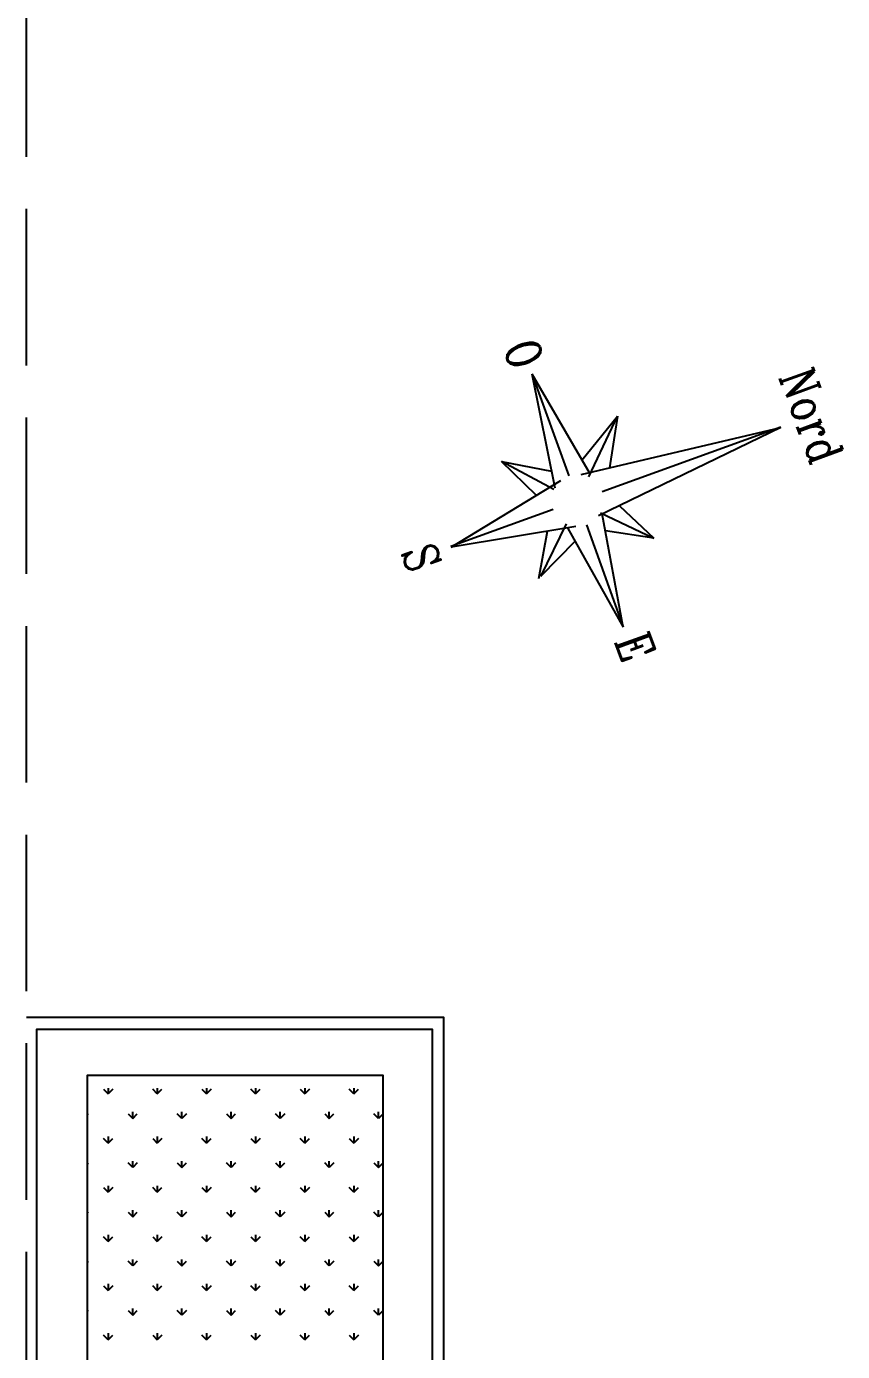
# Model space of a CAD drawing. Header units: metres. Extents: x 143.8 to 210.8, y 45.3 to 115.9.
# Drawn here: x 167.3 to 181.39, y 68.78 to 91.65 of the extents above; entities that cross this region are included whole.
import ezdxf
from ezdxf.enums import TextEntityAlignment as Align

# ---------------------------------------------------------------- set-up
doc = ezdxf.new("R2010")
doc.units = ezdxf.units.M
doc.header["$LTSCALE"] = 0.6
doc.header["$MEASUREMENT"] = 0
doc.linetypes.add('CONTINU', pattern=[0])
for name, color, linetype in [('A_MURS_ALÈG', 7, 'CONTINU'), ('A_VEGETATION', 3, 'CONTINUOUS'), ('CADASTRE', 7, 'CONTINUOUS')]:
    doc.layers.add(name, color=color, linetype=linetype)
doc.styles.add('COMPLEX', font='COMPLEX')

msp = doc.modelspace()

# ---------------------------------------------------------------- linework, layer by layer
at = {"layer": 'A_MURS_ALÈG', "color": 8, "ltscale": 200}
for p, q in [((167.3, 89.397), (167.3, 92.097)), ((167.3, 85.797), (167.3, 88.497)), ((167.3, 82.197), (167.3, 84.897)), ((167.3, 78.597), (167.3, 81.297)), ((167.3, 74.997), (167.3, 77.697)), ((167.3, 71.397), (167.3, 74.097)), ((167.3, 67.846), (167.3, 70.497))]:
    msp.add_line(p, q, dxfattribs=at)
at = {"layer": 'A_VEGETATION', "color": 8, "linetype": 'Continuous'}
for p, q in [((168.629, 73.303), (168.709, 73.224)), ((168.709, 73.322), (168.709, 73.224)), ((168.788, 73.303), (168.709, 73.224)), ((169.557, 73.224), (169.478, 73.303)), ((169.557, 73.322), (169.557, 73.224)), ((169.557, 73.224), (169.637, 73.303)), ((170.326, 73.303), (170.406, 73.224)), ((170.406, 73.322), (170.406, 73.224)), ((170.485, 73.303), (170.406, 73.224)), ((171.254, 73.224), (171.175, 73.303)), ((171.254, 73.322), (171.254, 73.224)), ((171.254, 73.224), (171.334, 73.303)), ((172.023, 73.303), (172.103, 73.224)), ((172.103, 73.322), (172.103, 73.224)), ((172.182, 73.303), (172.103, 73.224)), ((172.951, 73.224), (172.872, 73.303)), ((172.951, 73.322), (172.951, 73.224)), ((172.951, 73.224), (173.031, 73.303)), ((168.364, 72.879), (168.35, 72.865)), ((169.053, 72.879), (169.133, 72.8)), ((169.133, 72.8), (169.133, 72.912)), ((169.133, 72.8), (169.212, 72.879)), ((169.981, 72.8), (169.902, 72.879)), ((169.981, 72.8), (169.981, 72.912)), ((170.061, 72.879), (169.981, 72.8)), ((170.75, 72.879), (170.83, 72.8)), ((170.83, 72.8), (170.83, 72.912)), ((170.83, 72.8), (170.909, 72.879)), ((171.678, 72.8), (171.599, 72.879)), ((171.678, 72.8), (171.678, 72.912)), ((171.758, 72.879), (171.678, 72.8)), ((172.447, 72.879), (172.527, 72.8)), ((172.527, 72.8), (172.527, 72.912)), ((172.527, 72.8), (172.607, 72.879)), ((173.375, 72.8), (173.296, 72.879)), ((173.45, 72.874), (173.375, 72.8)), ((173.376, 72.8), (173.376, 72.912)), ((168.709, 72.375), (168.629, 72.455)), ((168.709, 72.488), (168.709, 72.375)), ((168.709, 72.375), (168.788, 72.455)), ((169.478, 72.455), (169.557, 72.375)), ((169.557, 72.488), (169.557, 72.375)), ((169.637, 72.455), (169.557, 72.375)), ((170.406, 72.375), (170.326, 72.455)), ((170.406, 72.488), (170.406, 72.375)), ((170.406, 72.375), (170.485, 72.455)), ((171.175, 72.455), (171.254, 72.375)), ((171.254, 72.488), (171.254, 72.375)), ((171.334, 72.455), (171.254, 72.375)), ((172.103, 72.375), (172.023, 72.455)), ((172.103, 72.488), (172.103, 72.375)), ((172.103, 72.375), (172.182, 72.455)), ((172.872, 72.455), (172.951, 72.375)), ((172.951, 72.488), (172.951, 72.375)), ((173.031, 72.455), (172.951, 72.375)), ((169.133, 71.951), (169.133, 72.064)), ((169.981, 71.951), (169.981, 72.064)), ((170.83, 71.951), (170.83, 72.064)), ((171.678, 71.951), (171.678, 72.064)), ((172.527, 71.951), (172.527, 72.064)), ((173.376, 71.951), (173.376, 72.064)), ((168.35, 72.016), (168.364, 72.031)), ((169.133, 71.951), (169.053, 72.031)), ((169.212, 72.031), (169.133, 71.951)), ((169.902, 72.031), (169.981, 71.951)), ((169.981, 71.951), (170.061, 72.031)), ((170.83, 71.951), (170.75, 72.031)), ((170.909, 72.031), (170.83, 71.951)), ((171.599, 72.031), (171.678, 71.951)), ((171.678, 71.951), (171.758, 72.031)), ((172.527, 71.951), (172.447, 72.031)), ((172.607, 72.031), (172.527, 71.951)), ((173.296, 72.031), (173.375, 71.951)), ((173.375, 71.951), (173.45, 72.025)), ((168.629, 71.606), (168.709, 71.527)), ((168.709, 71.639), (168.709, 71.527)), ((168.788, 71.606), (168.709, 71.527)), ((169.557, 71.527), (169.478, 71.606)), ((169.557, 71.639), (169.557, 71.527)), ((169.557, 71.527), (169.637, 71.606)), ((170.326, 71.606), (170.406, 71.527)), ((170.406, 71.639), (170.406, 71.527)), ((170.485, 71.606), (170.406, 71.527)), ((171.254, 71.527), (171.175, 71.606)), ((171.254, 71.639), (171.254, 71.527)), ((171.254, 71.527), (171.334, 71.606)), ((172.023, 71.606), (172.103, 71.527)), ((172.103, 71.639), (172.103, 71.527)), ((172.182, 71.606), (172.103, 71.527)), ((172.951, 71.527), (172.872, 71.606)), ((172.951, 71.639), (172.951, 71.527)), ((172.951, 71.527), (173.031, 71.606)), ((168.364, 71.182), (168.35, 71.168)), ((169.053, 71.182), (169.133, 71.103)), ((169.133, 71.102), (169.133, 71.215)), ((169.133, 71.102), (169.212, 71.182)), ((169.981, 71.103), (169.902, 71.182)), ((169.981, 71.102), (169.981, 71.215)), ((170.061, 71.182), (169.981, 71.102)), ((170.75, 71.182), (170.83, 71.102)), ((170.83, 71.102), (170.83, 71.215)), ((170.83, 71.102), (170.909, 71.182)), ((171.678, 71.102), (171.599, 71.182)), ((171.678, 71.102), (171.678, 71.215)), ((171.758, 71.182), (171.678, 71.102)), ((172.447, 71.182), (172.527, 71.102)), ((172.527, 71.102), (172.527, 71.215)), ((172.527, 71.102), (172.607, 71.182)), ((173.375, 71.102), (173.296, 71.182)), ((173.45, 71.177), (173.375, 71.102)), ((173.376, 71.102), (173.376, 71.215)), ((168.709, 70.678), (168.629, 70.758)), ((168.709, 70.791), (168.709, 70.678)), ((168.709, 70.678), (168.788, 70.758)), ((169.478, 70.758), (169.557, 70.678)), ((169.557, 70.791), (169.557, 70.678)), ((169.637, 70.758), (169.557, 70.678)), ((170.406, 70.678), (170.326, 70.758)), ((170.406, 70.791), (170.406, 70.678)), ((170.406, 70.678), (170.485, 70.758)), ((171.175, 70.758), (171.254, 70.678)), ((171.254, 70.791), (171.254, 70.678)), ((171.334, 70.758), (171.254, 70.678)), ((172.103, 70.678), (172.023, 70.758)), ((172.103, 70.791), (172.103, 70.678)), ((172.103, 70.678), (172.182, 70.758)), ((172.872, 70.758), (172.951, 70.678)), ((172.951, 70.791), (172.951, 70.678)), ((173.031, 70.758), (172.951, 70.678)), ((168.35, 70.319), (168.364, 70.334)), ((169.133, 70.254), (169.053, 70.334)), ((169.133, 70.254), (169.133, 70.366)), ((169.212, 70.334), (169.133, 70.254)), ((169.902, 70.334), (169.981, 70.254)), ((169.981, 70.254), (169.981, 70.366)), ((169.981, 70.254), (170.061, 70.334)), ((170.83, 70.254), (170.75, 70.334)), ((170.83, 70.254), (170.83, 70.366)), ((170.909, 70.334), (170.83, 70.254)), ((171.599, 70.334), (171.678, 70.254)), ((171.678, 70.254), (171.678, 70.366)), ((171.678, 70.254), (171.758, 70.334)), ((172.527, 70.254), (172.447, 70.334)), ((172.527, 70.254), (172.527, 70.366)), ((172.607, 70.334), (172.527, 70.254)), ((173.296, 70.334), (173.375, 70.254)), ((173.375, 70.254), (173.45, 70.328)), ((173.376, 70.254), (173.376, 70.366)), ((168.629, 69.909), (168.709, 69.83)), ((168.709, 69.942), (168.709, 69.83)), ((168.788, 69.909), (168.709, 69.83)), ((169.557, 69.83), (169.478, 69.909)), ((169.557, 69.942), (169.557, 69.83)), ((169.557, 69.83), (169.637, 69.909)), ((170.326, 69.909), (170.406, 69.83)), ((170.406, 69.942), (170.406, 69.83)), ((170.485, 69.909), (170.406, 69.83)), ((171.254, 69.83), (171.175, 69.909)), ((171.254, 69.942), (171.254, 69.83)), ((171.254, 69.83), (171.334, 69.909)), ((172.023, 69.909), (172.103, 69.83)), ((172.103, 69.942), (172.103, 69.83)), ((172.182, 69.909), (172.103, 69.83)), ((172.951, 69.83), (172.872, 69.909)), ((172.951, 69.942), (172.951, 69.83)), ((172.951, 69.83), (173.031, 69.909)), ((168.364, 69.485), (168.35, 69.471)), ((169.053, 69.485), (169.133, 69.406)), ((169.133, 69.405), (169.133, 69.518)), ((169.133, 69.405), (169.212, 69.485)), ((169.981, 69.405), (169.902, 69.485)), ((169.981, 69.405), (169.981, 69.518)), ((170.061, 69.485), (169.981, 69.405)), ((170.75, 69.485), (170.83, 69.405)), ((170.83, 69.405), (170.83, 69.518)), ((170.83, 69.405), (170.909, 69.485)), ((171.678, 69.405), (171.599, 69.485)), ((171.678, 69.405), (171.678, 69.518)), ((171.758, 69.485), (171.678, 69.405)), ((172.447, 69.485), (172.527, 69.405)), ((172.527, 69.405), (172.527, 69.518)), ((172.527, 69.405), (172.607, 69.485)), ((173.375, 69.405), (173.296, 69.485)), ((173.45, 69.48), (173.375, 69.405)), ((173.376, 69.405), (173.376, 69.518)), ((168.709, 69.094), (168.709, 68.981)), ((169.557, 69.094), (169.557, 68.981)), ((170.406, 69.094), (170.406, 68.981)), ((171.254, 69.094), (171.254, 68.981)), ((172.103, 69.094), (172.103, 68.981)), ((172.951, 69.094), (172.951, 68.981)), ((168.709, 68.981), (168.629, 69.061)), ((168.709, 68.981), (168.788, 69.061)), ((169.478, 69.061), (169.557, 68.981)), ((169.637, 69.061), (169.557, 68.981)), ((170.406, 68.981), (170.326, 69.061)), ((170.406, 68.981), (170.485, 69.061)), ((171.175, 69.061), (171.254, 68.981)), ((171.334, 69.061), (171.254, 68.981)), ((172.103, 68.981), (172.023, 69.061)), ((172.103, 68.981), (172.182, 69.061)), ((172.872, 69.061), (172.951, 68.981)), ((173.031, 69.061), (172.951, 68.981))]:
    msp.add_line(p, q, dxfattribs=at)
at = {"layer": 'A_VEGETATION', "color": 8}
for points in [[(167.3, 74.546), (174.5, 74.546), (174.5, 67.496)], [(168.35, 68.546), (168.35, 73.546), (173.45, 73.546), (173.45, 68.546)]]:
    msp.add_lwpolyline(points, dxfattribs=at)
msp.add_lwpolyline([(167.48, 67.671), (167.48, 74.343), (174.303, 74.343), (174.303, 67.671)], close=True, dxfattribs=at)
at = {"layer": 'CADASTRE', "color": 8, "linetype": 'Continuous'}
for p, q in [((176.023, 85.651), (177.028, 83.921)), ((176.023, 85.651), (176.419, 83.685)), ((176.023, 85.651), (176.659, 83.889)), ((176.887, 84.164), (177.5, 84.921)), ((177.005, 83.873), (177.5, 84.921)), ((177.5, 84.921), (177.365, 84.029)), ((176.872, 83.912), (180.323, 84.728)), ((180.323, 84.728), (177.174, 83.199)), ((177.235, 83.619), (180.321, 84.734)), ((175.5, 84.14), (176.361, 83.971)), ((176.101, 83.554), (175.5, 84.14)), ((176.403, 83.655), (175.5, 84.14)), ((174.633, 82.66), (176.523, 83.811)), ((174.627, 82.677), (176.389, 83.313)), ((177.208, 83.253), (178.129, 82.817)), ((177.536, 83.375), (178.129, 82.817)), ((176.782, 83.017), (174.633, 82.66)), ((176.616, 83.061), (176.174, 82.155)), ((176.965, 83.043), (177.601, 81.281)), ((177.601, 81.281), (177.238, 83.238)), ((176.141, 82.121), (176.291, 82.936)), ((176.639, 82.993), (177.601, 81.281)), ((178.129, 82.817), (177.294, 82.94)), ((176.768, 82.763), (176.174, 82.155))]:
    msp.add_line(p, q, dxfattribs=at)

# ---------------------------------------------------------------- texts
at = {"layer": 'CADASTRE', "color": 8, "linetype": 'Continuous', "style": 'COMPLEX', "width": 0.8}
msp.add_text('O', height=0.6, rotation=289.8655, dxfattribs=at).set_placement((175.68, 85.682), align=Align.RIGHT)
for s, p in [('Nord', (180.573, 84.826)), ('S', (173.836, 82.378))]:
    msp.add_text(s, height=0.6, rotation=289.8655, dxfattribs=at).set_placement(p, align=Align.CENTER)
msp.add_text('E', height=0.6, rotation=289.8655, dxfattribs=at).set_placement((177.455, 81.047))

doc.saveas('drawing.dxf')
